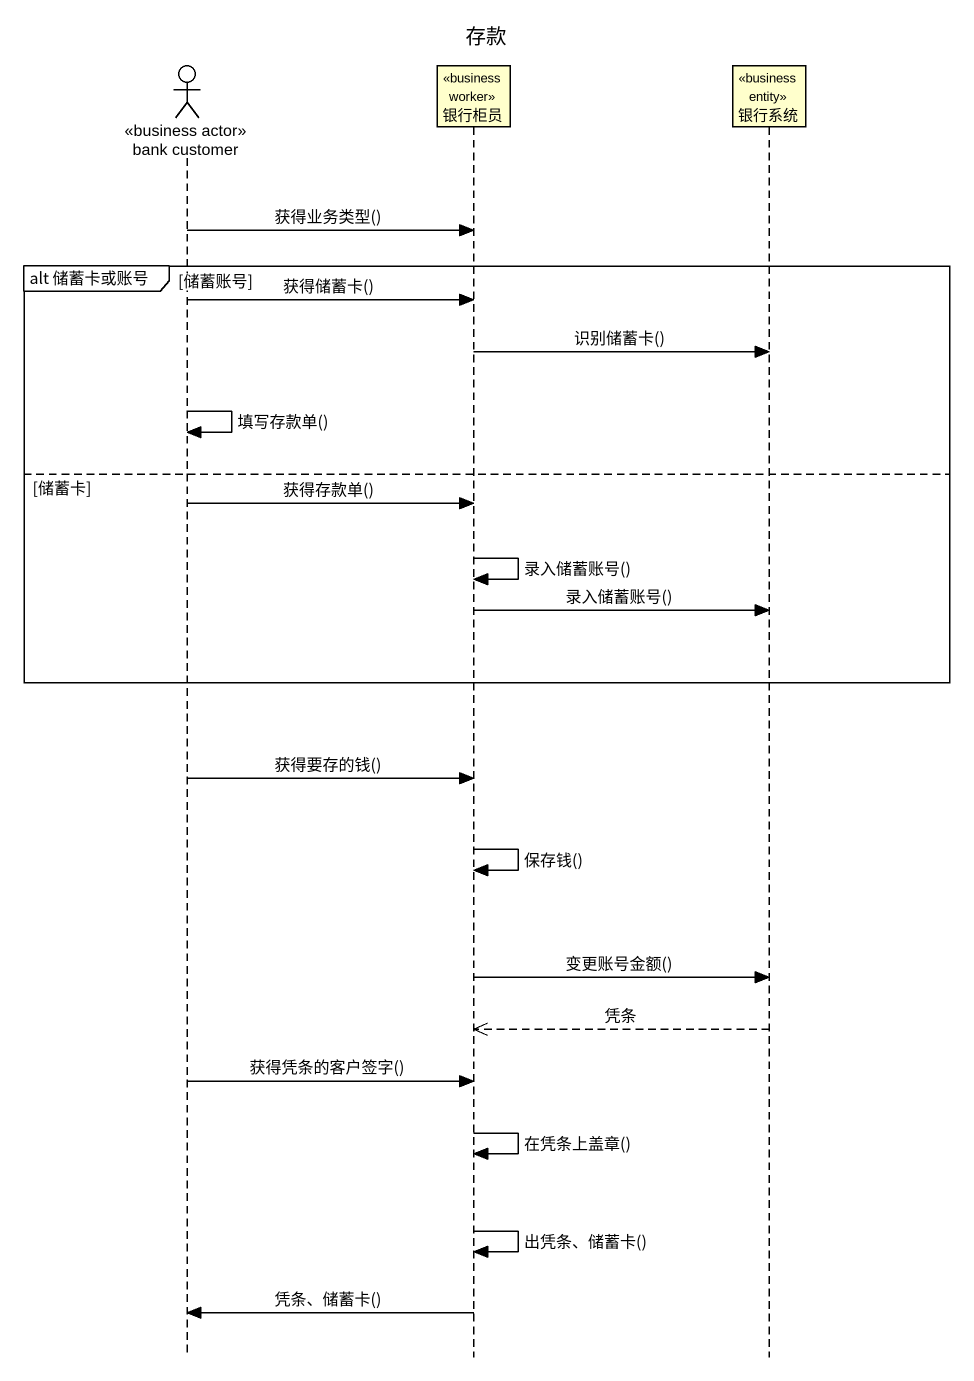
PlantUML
@startuml
title 存款
hide footbox
actor "bank customer" as bank_customer <<business actor>>
participant 银行柜员 <<business worker>>
participant 银行系统 <<business entity>>

bank_customer -> 银行柜员 : 获得业务类型()
group alt 储蓄卡或账号 [储蓄账号]
  bank_customer -> 银行柜员 : 获得储蓄卡()
  银行柜员 -> 银行系统 : 识别储蓄卡()
  bank_customer -> bank_customer : 填写存款单()
else 储蓄卡
  bank_customer -> 银行柜员 : 获得存款单()
  银行柜员 -> 银行柜员 : 录入储蓄账号()
  银行柜员 -> 银行系统 : 录入储蓄账号()
end
bank_customer -> 银行柜员 : 获得要存的钱()
银行柜员 -> 银行柜员 : 保存钱()
银行柜员 -> 银行系统 : 变更账号金额()
银行系统 -->> 银行柜员 : 凭条
bank_customer -> 银行柜员 : 获得凭条的客户签字()
银行柜员 -> 银行柜员 : 在凭条上盖章()
银行柜员 -> 银行柜员 : 出凭条、储蓄卡()
银行柜员 -> bank_customer : 凭条、储蓄卡()
@enduml
